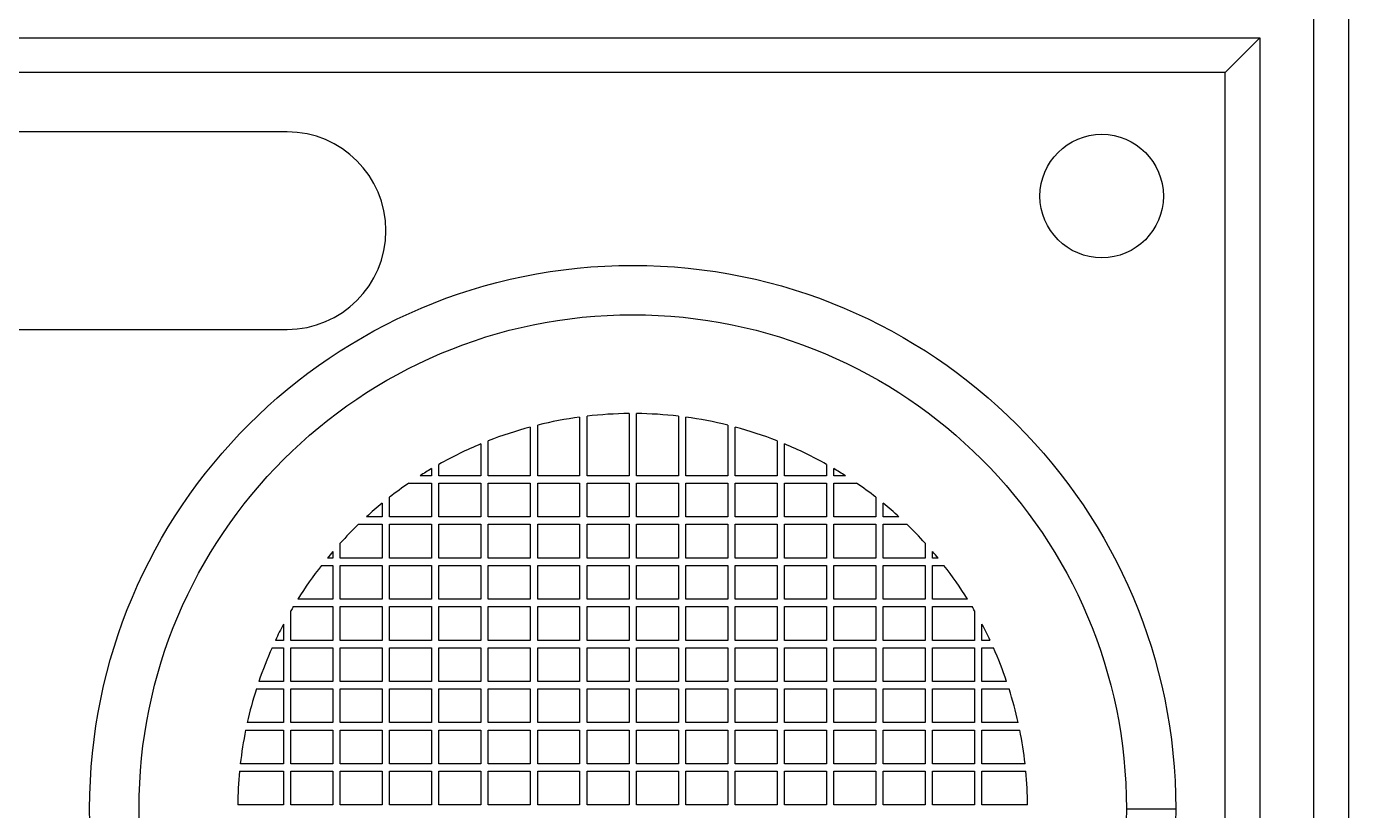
# Model space of a CAD drawing. Header units: millimetres. Extents: x -2889 to 8174, y 2447 to 8478.
# Drawn here: x 2753.904 to 2756.582, y 3471.263 to 3472.85 of the extents above; entities that cross this region are included whole.
import ezdxf

# ---------------------------------------------------------------- set-up
doc = ezdxf.new("R2010")
doc.units = ezdxf.units.MM

msp = doc.modelspace()

# ---------------------------------------------------------------- linework, layer by layer
at = {"color": 7, "linetype": 'Continuous', "lineweight": 25}
for p, q in [((2756.5119, 3448.5766), (2756.5119, 3474.4366)), ((2756.5819, 3474.4366), (2756.5819, 3448.5766)), ((2751.2619, 3472.8266), (2756.4019, 3472.8266)), ((2756.4019, 3472.8266), (2756.3319, 3472.7566)), ((2756.4019, 3472.8266), (2756.4019, 3469.6866)), ((2756.3319, 3472.7566), (2751.3319, 3472.7566)), ((2756.3319, 3469.7566), (2756.3319, 3472.7566)), ((2754.4319, 3472.6366), (2753.2319, 3472.6366)), ((2753.2319, 3472.2366), (2754.4319, 3472.2366)), ((2755.0244, 3472.059), (2755.0244, 3471.9405)), ((2755.0394, 3471.9405), (2755.0394, 3472.0609)), ((2755.1244, 3472.0663), (2755.1244, 3471.9405)), ((2755.1394, 3471.9405), (2755.1394, 3472.0663)), ((2755.2244, 3472.0609), (2755.2244, 3471.9405)), ((2755.2394, 3471.9405), (2755.2394, 3472.059)), ((2754.9244, 3472.0389), (2754.9244, 3471.9405)), ((2754.9394, 3471.9405), (2754.9394, 3472.0428)), ((2755.3244, 3472.0428), (2755.3244, 3471.9405)), ((2755.3394, 3471.9405), (2755.3394, 3472.0389)), ((2754.8244, 3472.0048), (2754.8244, 3471.9405)), ((2754.8394, 3471.9405), (2754.8394, 3472.0109)), ((2755.4244, 3472.0109), (2755.4244, 3471.9405)), ((2755.4394, 3471.9405), (2755.4394, 3472.0048)), ((2754.7244, 3471.9547), (2754.7244, 3471.9405)), ((2754.7394, 3471.9405), (2754.7394, 3471.9634)), ((2755.5244, 3471.9634), (2755.5244, 3471.9405)), ((2755.5394, 3471.9405), (2755.5394, 3471.9547)), ((2754.6786, 3471.9255), (2754.7244, 3471.9255)), ((2754.7244, 3471.9405), (2754.7012, 3471.9405)), ((2754.7244, 3471.9255), (2754.7244, 3471.8571)), ((2754.8244, 3471.9405), (2754.7394, 3471.9405)), ((2754.7394, 3471.9255), (2754.8244, 3471.9255)), ((2754.7394, 3471.8571), (2754.7394, 3471.9255)), ((2754.8244, 3471.9255), (2754.8244, 3471.8571)), ((2754.9244, 3471.9405), (2754.8394, 3471.9405)), ((2754.8394, 3471.9255), (2754.9244, 3471.9255)), ((2754.8394, 3471.8571), (2754.8394, 3471.9255)), ((2754.9244, 3471.9255), (2754.9244, 3471.8571)), ((2755.0244, 3471.9405), (2754.9394, 3471.9405)), ((2754.9394, 3471.9255), (2755.0244, 3471.9255)), ((2754.9394, 3471.8571), (2754.9394, 3471.9255)), ((2755.0244, 3471.9255), (2755.0244, 3471.8571)), ((2755.1244, 3471.9405), (2755.0394, 3471.9405)), ((2755.0394, 3471.9255), (2755.1244, 3471.9255)), ((2755.0394, 3471.8571), (2755.0394, 3471.9255)), ((2755.1244, 3471.9255), (2755.1244, 3471.8571)), ((2755.2244, 3471.9405), (2755.1394, 3471.9405)), ((2755.1394, 3471.9255), (2755.2244, 3471.9255)), ((2755.1394, 3471.8571), (2755.1394, 3471.9255)), ((2755.2244, 3471.9255), (2755.2244, 3471.8571)), ((2755.3244, 3471.9405), (2755.2394, 3471.9405)), ((2755.2394, 3471.9255), (2755.3244, 3471.9255)), ((2755.2394, 3471.8571), (2755.2394, 3471.9255)), ((2755.3244, 3471.9255), (2755.3244, 3471.8571)), ((2755.4244, 3471.9405), (2755.3394, 3471.9405)), ((2755.3394, 3471.9255), (2755.4244, 3471.9255)), ((2755.3394, 3471.8571), (2755.3394, 3471.9255)), ((2755.4244, 3471.9255), (2755.4244, 3471.8571)), ((2755.5244, 3471.9405), (2755.4394, 3471.9405)), ((2755.4394, 3471.9255), (2755.5244, 3471.9255)), ((2755.4394, 3471.8571), (2755.4394, 3471.9255)), ((2755.5244, 3471.9255), (2755.5244, 3471.8571)), ((2755.5626, 3471.9405), (2755.5394, 3471.9405)), ((2755.5394, 3471.9255), (2755.5852, 3471.9255)), ((2755.5394, 3471.8571), (2755.5394, 3471.9255)), ((2754.6394, 3471.8571), (2754.6394, 3471.8967)), ((2755.6244, 3471.8967), (2755.6244, 3471.8571)), ((2754.6244, 3471.8847), (2754.6244, 3471.8571)), ((2755.6394, 3471.8571), (2755.6394, 3471.8847)), ((2754.5765, 3471.8421), (2754.6244, 3471.8421)), ((2754.6244, 3471.8571), (2754.5925, 3471.8571)), ((2754.6244, 3471.8421), (2754.6244, 3471.7738)), ((2754.7244, 3471.8571), (2754.6394, 3471.8571)), ((2754.6394, 3471.8421), (2754.7244, 3471.8421)), ((2754.6394, 3471.7738), (2754.6394, 3471.8421)), ((2754.7244, 3471.8421), (2754.7244, 3471.7738)), ((2754.8244, 3471.8571), (2754.7394, 3471.8571)), ((2754.7394, 3471.8421), (2754.8244, 3471.8421)), ((2754.7394, 3471.7738), (2754.7394, 3471.8421)), ((2754.8244, 3471.8421), (2754.8244, 3471.7738)), ((2754.9244, 3471.8571), (2754.8394, 3471.8571)), ((2754.8394, 3471.8421), (2754.9244, 3471.8421)), ((2754.8394, 3471.7738), (2754.8394, 3471.8421)), ((2754.9244, 3471.8421), (2754.9244, 3471.7738)), ((2755.0244, 3471.8571), (2754.9394, 3471.8571)), ((2754.9394, 3471.8421), (2755.0244, 3471.8421)), ((2754.9394, 3471.7738), (2754.9394, 3471.8421)), ((2755.0244, 3471.8421), (2755.0244, 3471.7738)), ((2755.1244, 3471.8571), (2755.0394, 3471.8571)), ((2755.0394, 3471.8421), (2755.1244, 3471.8421)), ((2755.0394, 3471.7738), (2755.0394, 3471.8421)), ((2755.1244, 3471.8421), (2755.1244, 3471.7738)), ((2755.2244, 3471.8571), (2755.1394, 3471.8571)), ((2755.1394, 3471.8421), (2755.2244, 3471.8421)), ((2755.1394, 3471.7738), (2755.1394, 3471.8421)), ((2755.2244, 3471.8421), (2755.2244, 3471.7738)), ((2755.3244, 3471.8571), (2755.2394, 3471.8571)), ((2755.2394, 3471.8421), (2755.3244, 3471.8421)), ((2755.2394, 3471.7738), (2755.2394, 3471.8421)), ((2755.3244, 3471.8421), (2755.3244, 3471.7738)), ((2755.4244, 3471.8571), (2755.3394, 3471.8571)), ((2755.3394, 3471.8421), (2755.4244, 3471.8421)), ((2755.3394, 3471.7738), (2755.3394, 3471.8421)), ((2755.4244, 3471.8421), (2755.4244, 3471.7738)), ((2755.5244, 3471.8571), (2755.4394, 3471.8571)), ((2755.4394, 3471.8421), (2755.5244, 3471.8421)), ((2755.4394, 3471.7738), (2755.4394, 3471.8421)), ((2755.5244, 3471.8421), (2755.5244, 3471.7738)), ((2755.6244, 3471.8571), (2755.5394, 3471.8571)), ((2755.5394, 3471.8421), (2755.6244, 3471.8421)), ((2755.5394, 3471.7738), (2755.5394, 3471.8421)), ((2755.6244, 3471.8421), (2755.6244, 3471.7738)), ((2755.6712, 3471.8571), (2755.6394, 3471.8571)), ((2755.6394, 3471.8421), (2755.6872, 3471.8421)), ((2755.6394, 3471.7738), (2755.6394, 3471.8421)), ((2754.5244, 3471.7868), (2754.5244, 3471.7738)), ((2754.5394, 3471.7738), (2754.5394, 3471.8038)), ((2755.7244, 3471.8038), (2755.7244, 3471.7738)), ((2755.7394, 3471.7738), (2755.7394, 3471.7868)), ((2754.5014, 3471.7588), (2754.5244, 3471.7588)), ((2754.5244, 3471.7738), (2754.5135, 3471.7738)), ((2754.5244, 3471.7588), (2754.5244, 3471.6905)), ((2754.6244, 3471.7738), (2754.5394, 3471.7738)), ((2754.5394, 3471.7588), (2754.6244, 3471.7588)), ((2754.5394, 3471.6905), (2754.5394, 3471.7588)), ((2754.6244, 3471.7588), (2754.6244, 3471.6905)), ((2754.7244, 3471.7738), (2754.6394, 3471.7738)), ((2754.6394, 3471.7588), (2754.7244, 3471.7588)), ((2754.6394, 3471.6905), (2754.6394, 3471.7588)), ((2754.7244, 3471.7588), (2754.7244, 3471.6905)), ((2754.8244, 3471.7738), (2754.7394, 3471.7738)), ((2754.7394, 3471.7588), (2754.8244, 3471.7588)), ((2754.7394, 3471.6905), (2754.7394, 3471.7588)), ((2754.8244, 3471.7588), (2754.8244, 3471.6905)), ((2754.9244, 3471.7738), (2754.8394, 3471.7738)), ((2754.8394, 3471.7588), (2754.9244, 3471.7588)), ((2754.8394, 3471.6905), (2754.8394, 3471.7588)), ((2754.9244, 3471.7588), (2754.9244, 3471.6905)), ((2755.0244, 3471.7738), (2754.9394, 3471.7738)), ((2754.9394, 3471.7588), (2755.0244, 3471.7588)), ((2754.9394, 3471.6905), (2754.9394, 3471.7588)), ((2755.0244, 3471.7588), (2755.0244, 3471.6905)), ((2755.1244, 3471.7738), (2755.0394, 3471.7738)), ((2755.0394, 3471.7588), (2755.1244, 3471.7588)), ((2755.0394, 3471.6905), (2755.0394, 3471.7588)), ((2755.1244, 3471.7588), (2755.1244, 3471.6905)), ((2755.2244, 3471.7738), (2755.1394, 3471.7738)), ((2755.1394, 3471.7588), (2755.2244, 3471.7588)), ((2755.1394, 3471.6905), (2755.1394, 3471.7588)), ((2755.2244, 3471.7588), (2755.2244, 3471.6905)), ((2755.3244, 3471.7738), (2755.2394, 3471.7738)), ((2755.2394, 3471.7588), (2755.3244, 3471.7588)), ((2755.2394, 3471.6905), (2755.2394, 3471.7588)), ((2755.3244, 3471.7588), (2755.3244, 3471.6905)), ((2755.4244, 3471.7738), (2755.3394, 3471.7738)), ((2755.3394, 3471.7588), (2755.4244, 3471.7588)), ((2755.3394, 3471.6905), (2755.3394, 3471.7588)), ((2755.4244, 3471.7588), (2755.4244, 3471.6905)), ((2755.5244, 3471.7738), (2755.4394, 3471.7738)), ((2755.4394, 3471.7588), (2755.5244, 3471.7588)), ((2755.4394, 3471.6905), (2755.4394, 3471.7588)), ((2755.5244, 3471.7588), (2755.5244, 3471.6905)), ((2755.6244, 3471.7738), (2755.5394, 3471.7738)), ((2755.5394, 3471.7588), (2755.6244, 3471.7588)), ((2755.5394, 3471.6905), (2755.5394, 3471.7588)), ((2755.6244, 3471.7588), (2755.6244, 3471.6905)), ((2755.7244, 3471.7738), (2755.6394, 3471.7738)), ((2755.6394, 3471.7588), (2755.7244, 3471.7588)), ((2755.6394, 3471.6905), (2755.6394, 3471.7588)), ((2755.7244, 3471.7588), (2755.7244, 3471.6905)), ((2755.7503, 3471.7738), (2755.7394, 3471.7738)), ((2755.7394, 3471.7588), (2755.7623, 3471.7588)), ((2755.7394, 3471.6905), (2755.7394, 3471.7588)), ((2754.4444, 3471.6755), (2754.5244, 3471.6755)), ((2754.5244, 3471.6905), (2754.4536, 3471.6905)), ((2754.5244, 3471.6755), (2754.5244, 3471.6071)), ((2754.6244, 3471.6905), (2754.5394, 3471.6905)), ((2754.5394, 3471.6755), (2754.6244, 3471.6755)), ((2754.5394, 3471.6071), (2754.5394, 3471.6755)), ((2754.6244, 3471.6755), (2754.6244, 3471.6071)), ((2754.7244, 3471.6905), (2754.6394, 3471.6905)), ((2754.6394, 3471.6755), (2754.7244, 3471.6755)), ((2754.6394, 3471.6071), (2754.6394, 3471.6755)), ((2754.7244, 3471.6755), (2754.7244, 3471.6071)), ((2754.8244, 3471.6905), (2754.7394, 3471.6905)), ((2754.7394, 3471.6755), (2754.8244, 3471.6755)), ((2754.7394, 3471.6071), (2754.7394, 3471.6755)), ((2754.8244, 3471.6755), (2754.8244, 3471.6071)), ((2754.9244, 3471.6905), (2754.8394, 3471.6905)), ((2754.8394, 3471.6755), (2754.9244, 3471.6755)), ((2754.8394, 3471.6071), (2754.8394, 3471.6755)), ((2754.9244, 3471.6755), (2754.9244, 3471.6071)), ((2755.0244, 3471.6905), (2754.9394, 3471.6905)), ((2754.9394, 3471.6755), (2755.0244, 3471.6755)), ((2754.9394, 3471.6071), (2754.9394, 3471.6755)), ((2755.0244, 3471.6755), (2755.0244, 3471.6071)), ((2755.1244, 3471.6905), (2755.0394, 3471.6905)), ((2755.0394, 3471.6755), (2755.1244, 3471.6755)), ((2755.0394, 3471.6071), (2755.0394, 3471.6755)), ((2755.1244, 3471.6755), (2755.1244, 3471.6071)), ((2755.2244, 3471.6905), (2755.1394, 3471.6905)), ((2755.1394, 3471.6755), (2755.2244, 3471.6755)), ((2755.1394, 3471.6071), (2755.1394, 3471.6755)), ((2755.2244, 3471.6755), (2755.2244, 3471.6071)), ((2755.3244, 3471.6905), (2755.2394, 3471.6905)), ((2755.2394, 3471.6755), (2755.3244, 3471.6755)), ((2755.2394, 3471.6071), (2755.2394, 3471.6755)), ((2755.3244, 3471.6755), (2755.3244, 3471.6071)), ((2755.4244, 3471.6905), (2755.3394, 3471.6905)), ((2755.3394, 3471.6755), (2755.4244, 3471.6755)), ((2755.3394, 3471.6071), (2755.3394, 3471.6755)), ((2755.4244, 3471.6755), (2755.4244, 3471.6071)), ((2755.5244, 3471.6905), (2755.4394, 3471.6905)), ((2755.4394, 3471.6755), (2755.5244, 3471.6755)), ((2755.4394, 3471.6071), (2755.4394, 3471.6755)), ((2755.5244, 3471.6755), (2755.5244, 3471.6071)), ((2755.6244, 3471.6905), (2755.5394, 3471.6905)), ((2755.5394, 3471.6755), (2755.6244, 3471.6755)), ((2755.5394, 3471.6071), (2755.5394, 3471.6755)), ((2755.6244, 3471.6755), (2755.6244, 3471.6071)), ((2755.7244, 3471.6905), (2755.6394, 3471.6905)), ((2755.6394, 3471.6755), (2755.7244, 3471.6755)), ((2755.6394, 3471.6071), (2755.6394, 3471.6755)), ((2755.7244, 3471.6755), (2755.7244, 3471.6071)), ((2755.8102, 3471.6905), (2755.7394, 3471.6905)), ((2755.7394, 3471.6755), (2755.8193, 3471.6755)), ((2755.7394, 3471.6071), (2755.7394, 3471.6755)), ((2754.4394, 3471.6071), (2754.4394, 3471.6668)), ((2755.8244, 3471.6668), (2755.8244, 3471.6071)), ((2754.4244, 3471.6397), (2754.4244, 3471.6071)), ((2755.8394, 3471.6071), (2755.8394, 3471.6397)), ((2754.4244, 3471.6071), (2754.4081, 3471.6071)), ((2754.5244, 3471.6071), (2754.4394, 3471.6071)), ((2754.6244, 3471.6071), (2754.5394, 3471.6071)), ((2754.7244, 3471.6071), (2754.6394, 3471.6071)), ((2754.8244, 3471.6071), (2754.7394, 3471.6071)), ((2754.9244, 3471.6071), (2754.8394, 3471.6071)), ((2755.0244, 3471.6071), (2754.9394, 3471.6071)), ((2755.1244, 3471.6071), (2755.0394, 3471.6071)), ((2755.2244, 3471.6071), (2755.1394, 3471.6071)), ((2755.3244, 3471.6071), (2755.2394, 3471.6071)), ((2755.4244, 3471.6071), (2755.3394, 3471.6071)), ((2755.5244, 3471.6071), (2755.4394, 3471.6071)), ((2755.6244, 3471.6071), (2755.5394, 3471.6071)), ((2755.7244, 3471.6071), (2755.6394, 3471.6071)), ((2755.8244, 3471.6071), (2755.7394, 3471.6071)), ((2755.8556, 3471.6071), (2755.8394, 3471.6071)), ((2754.4012, 3471.5921), (2754.4244, 3471.5921)), ((2754.4244, 3471.5921), (2754.4244, 3471.5238)), ((2754.4394, 3471.5921), (2754.5244, 3471.5921)), ((2754.4394, 3471.5238), (2754.4394, 3471.5921)), ((2754.5244, 3471.5921), (2754.5244, 3471.5238)), ((2754.5394, 3471.5921), (2754.6244, 3471.5921)), ((2754.5394, 3471.5238), (2754.5394, 3471.5921)), ((2754.6244, 3471.5921), (2754.6244, 3471.5238)), ((2754.6394, 3471.5921), (2754.7244, 3471.5921)), ((2754.6394, 3471.5238), (2754.6394, 3471.5921)), ((2754.7244, 3471.5921), (2754.7244, 3471.5238)), ((2754.7394, 3471.5921), (2754.8244, 3471.5921)), ((2754.7394, 3471.5238), (2754.7394, 3471.5921)), ((2754.8244, 3471.5921), (2754.8244, 3471.5238)), ((2754.8394, 3471.5921), (2754.9244, 3471.5921)), ((2754.8394, 3471.5238), (2754.8394, 3471.5921)), ((2754.9244, 3471.5921), (2754.9244, 3471.5238)), ((2754.9394, 3471.5921), (2755.0244, 3471.5921)), ((2754.9394, 3471.5238), (2754.9394, 3471.5921)), ((2755.0244, 3471.5921), (2755.0244, 3471.5238)), ((2755.0394, 3471.5921), (2755.1244, 3471.5921)), ((2755.0394, 3471.5238), (2755.0394, 3471.5921)), ((2755.1244, 3471.5921), (2755.1244, 3471.5238)), ((2755.1394, 3471.5921), (2755.2244, 3471.5921)), ((2755.1394, 3471.5238), (2755.1394, 3471.5921)), ((2755.2244, 3471.5921), (2755.2244, 3471.5238)), ((2755.2394, 3471.5921), (2755.3244, 3471.5921)), ((2755.2394, 3471.5238), (2755.2394, 3471.5921)), ((2755.3244, 3471.5921), (2755.3244, 3471.5238)), ((2755.3394, 3471.5921), (2755.4244, 3471.5921)), ((2755.3394, 3471.5238), (2755.3394, 3471.5921)), ((2755.4244, 3471.5921), (2755.4244, 3471.5238)), ((2755.4394, 3471.5921), (2755.5244, 3471.5921)), ((2755.4394, 3471.5238), (2755.4394, 3471.5921)), ((2755.5244, 3471.5921), (2755.5244, 3471.5238)), ((2755.5394, 3471.5921), (2755.6244, 3471.5921)), ((2755.5394, 3471.5238), (2755.5394, 3471.5921)), ((2755.6244, 3471.5921), (2755.6244, 3471.5238)), ((2755.6394, 3471.5921), (2755.7244, 3471.5921)), ((2755.6394, 3471.5238), (2755.6394, 3471.5921)), ((2755.7244, 3471.5921), (2755.7244, 3471.5238)), ((2755.7394, 3471.5921), (2755.8244, 3471.5921)), ((2755.7394, 3471.5238), (2755.7394, 3471.5921)), ((2755.8244, 3471.5921), (2755.8244, 3471.5238)), ((2755.8394, 3471.5921), (2755.8625, 3471.5921)), ((2755.8394, 3471.5238), (2755.8394, 3471.5921)), ((2754.4244, 3471.5238), (2754.3745, 3471.5238)), ((2754.5244, 3471.5238), (2754.4394, 3471.5238)), ((2754.6244, 3471.5238), (2754.5394, 3471.5238)), ((2754.7244, 3471.5238), (2754.6394, 3471.5238)), ((2754.8244, 3471.5238), (2754.7394, 3471.5238)), ((2754.9244, 3471.5238), (2754.8394, 3471.5238)), ((2755.0244, 3471.5238), (2754.9394, 3471.5238)), ((2755.1244, 3471.5238), (2755.0394, 3471.5238)), ((2755.2244, 3471.5238), (2755.1394, 3471.5238)), ((2755.3244, 3471.5238), (2755.2394, 3471.5238)), ((2755.4244, 3471.5238), (2755.3394, 3471.5238)), ((2755.5244, 3471.5238), (2755.4394, 3471.5238)), ((2755.6244, 3471.5238), (2755.5394, 3471.5238)), ((2755.7244, 3471.5238), (2755.6394, 3471.5238)), ((2755.8244, 3471.5238), (2755.7394, 3471.5238)), ((2755.8893, 3471.5238), (2755.8394, 3471.5238)), ((2754.3695, 3471.5088), (2754.4244, 3471.5088)), ((2754.4244, 3471.5088), (2754.4244, 3471.4405)), ((2754.4394, 3471.5088), (2754.5244, 3471.5088)), ((2754.4394, 3471.4405), (2754.4394, 3471.5088)), ((2754.5244, 3471.5088), (2754.5244, 3471.4405)), ((2754.5394, 3471.5088), (2754.6244, 3471.5088)), ((2754.5394, 3471.4405), (2754.5394, 3471.5088)), ((2754.6244, 3471.5088), (2754.6244, 3471.4405)), ((2754.6394, 3471.5088), (2754.7244, 3471.5088)), ((2754.6394, 3471.4405), (2754.6394, 3471.5088)), ((2754.7244, 3471.5088), (2754.7244, 3471.4405)), ((2754.7394, 3471.5088), (2754.8244, 3471.5088)), ((2754.7394, 3471.4405), (2754.7394, 3471.5088)), ((2754.8244, 3471.5088), (2754.8244, 3471.4405)), ((2754.8394, 3471.5088), (2754.9244, 3471.5088)), ((2754.8394, 3471.4405), (2754.8394, 3471.5088)), ((2754.9244, 3471.5088), (2754.9244, 3471.4405)), ((2754.9394, 3471.5088), (2755.0244, 3471.5088)), ((2754.9394, 3471.4405), (2754.9394, 3471.5088)), ((2755.0244, 3471.5088), (2755.0244, 3471.4405)), ((2755.0394, 3471.5088), (2755.1244, 3471.5088)), ((2755.0394, 3471.4405), (2755.0394, 3471.5088)), ((2755.1244, 3471.5088), (2755.1244, 3471.4405)), ((2755.1394, 3471.5088), (2755.2244, 3471.5088)), ((2755.1394, 3471.4405), (2755.1394, 3471.5088)), ((2755.2244, 3471.5088), (2755.2244, 3471.4405)), ((2755.2394, 3471.5088), (2755.3244, 3471.5088)), ((2755.2394, 3471.4405), (2755.2394, 3471.5088)), ((2755.3244, 3471.5088), (2755.3244, 3471.4405)), ((2755.3394, 3471.5088), (2755.4244, 3471.5088)), ((2755.3394, 3471.4405), (2755.3394, 3471.5088)), ((2755.4244, 3471.5088), (2755.4244, 3471.4405)), ((2755.4394, 3471.5088), (2755.5244, 3471.5088)), ((2755.4394, 3471.4405), (2755.4394, 3471.5088)), ((2755.5244, 3471.5088), (2755.5244, 3471.4405)), ((2755.5394, 3471.5088), (2755.6244, 3471.5088)), ((2755.5394, 3471.4405), (2755.5394, 3471.5088)), ((2755.6244, 3471.5088), (2755.6244, 3471.4405)), ((2755.6394, 3471.5088), (2755.7244, 3471.5088)), ((2755.6394, 3471.4405), (2755.6394, 3471.5088)), ((2755.7244, 3471.5088), (2755.7244, 3471.4405)), ((2755.7394, 3471.5088), (2755.8244, 3471.5088)), ((2755.7394, 3471.4405), (2755.7394, 3471.5088)), ((2755.8244, 3471.5088), (2755.8244, 3471.4405)), ((2755.8394, 3471.5088), (2755.8942, 3471.5088)), ((2755.8394, 3471.4405), (2755.8394, 3471.5088)), ((2754.4244, 3471.4405), (2754.3511, 3471.4405)), ((2754.5244, 3471.4405), (2754.4394, 3471.4405)), ((2754.6244, 3471.4405), (2754.5394, 3471.4405)), ((2754.7244, 3471.4405), (2754.6394, 3471.4405)), ((2754.8244, 3471.4405), (2754.7394, 3471.4405)), ((2754.9244, 3471.4405), (2754.8394, 3471.4405)), ((2755.0244, 3471.4405), (2754.9394, 3471.4405)), ((2755.1244, 3471.4405), (2755.0394, 3471.4405)), ((2755.2244, 3471.4405), (2755.1394, 3471.4405)), ((2755.3244, 3471.4405), (2755.2394, 3471.4405)), ((2755.4244, 3471.4405), (2755.3394, 3471.4405)), ((2755.5244, 3471.4405), (2755.4394, 3471.4405)), ((2755.6244, 3471.4405), (2755.5394, 3471.4405)), ((2755.7244, 3471.4405), (2755.6394, 3471.4405)), ((2755.8244, 3471.4405), (2755.7394, 3471.4405)), ((2755.9127, 3471.4405), (2755.8394, 3471.4405)), ((2754.3479, 3471.4255), (2754.4244, 3471.4255)), ((2754.4244, 3471.4255), (2754.4244, 3471.3571)), ((2754.4394, 3471.4255), (2754.5244, 3471.4255)), ((2754.4394, 3471.3571), (2754.4394, 3471.4255)), ((2754.5244, 3471.4255), (2754.5244, 3471.3571)), ((2754.5394, 3471.4255), (2754.6244, 3471.4255)), ((2754.5394, 3471.3571), (2754.5394, 3471.4255)), ((2754.6244, 3471.4255), (2754.6244, 3471.3571)), ((2754.6394, 3471.4255), (2754.7244, 3471.4255)), ((2754.6394, 3471.3571), (2754.6394, 3471.4255)), ((2754.7244, 3471.4255), (2754.7244, 3471.3571)), ((2754.7394, 3471.4255), (2754.8244, 3471.4255)), ((2754.7394, 3471.3571), (2754.7394, 3471.4255)), ((2754.8244, 3471.4255), (2754.8244, 3471.3571)), ((2754.8394, 3471.4255), (2754.9244, 3471.4255)), ((2754.8394, 3471.3571), (2754.8394, 3471.4255)), ((2754.9244, 3471.4255), (2754.9244, 3471.3571)), ((2754.9394, 3471.4255), (2755.0244, 3471.4255)), ((2754.9394, 3471.3571), (2754.9394, 3471.4255)), ((2755.0244, 3471.4255), (2755.0244, 3471.3571)), ((2755.0394, 3471.4255), (2755.1244, 3471.4255)), ((2755.0394, 3471.3571), (2755.0394, 3471.4255)), ((2755.1244, 3471.4255), (2755.1244, 3471.3571)), ((2755.1394, 3471.4255), (2755.2244, 3471.4255)), ((2755.1394, 3471.3571), (2755.1394, 3471.4255)), ((2755.2244, 3471.4255), (2755.2244, 3471.3571)), ((2755.2394, 3471.4255), (2755.3244, 3471.4255)), ((2755.2394, 3471.3571), (2755.2394, 3471.4255)), ((2755.3244, 3471.4255), (2755.3244, 3471.3571)), ((2755.3394, 3471.4255), (2755.4244, 3471.4255)), ((2755.3394, 3471.3571), (2755.3394, 3471.4255)), ((2755.4244, 3471.4255), (2755.4244, 3471.3571)), ((2755.4394, 3471.4255), (2755.5244, 3471.4255)), ((2755.4394, 3471.3571), (2755.4394, 3471.4255)), ((2755.5244, 3471.4255), (2755.5244, 3471.3571)), ((2755.5394, 3471.4255), (2755.6244, 3471.4255)), ((2755.5394, 3471.3571), (2755.5394, 3471.4255)), ((2755.6244, 3471.4255), (2755.6244, 3471.3571)), ((2755.6394, 3471.4255), (2755.7244, 3471.4255)), ((2755.6394, 3471.3571), (2755.6394, 3471.4255)), ((2755.7244, 3471.4255), (2755.7244, 3471.3571)), ((2755.7394, 3471.4255), (2755.8244, 3471.4255)), ((2755.7394, 3471.3571), (2755.7394, 3471.4255)), ((2755.8244, 3471.4255), (2755.8244, 3471.3571)), ((2755.8394, 3471.4255), (2755.9159, 3471.4255)), ((2755.8394, 3471.3571), (2755.8394, 3471.4255)), ((2754.4244, 3471.3571), (2754.3371, 3471.3571)), ((2754.5244, 3471.3571), (2754.4394, 3471.3571)), ((2754.6244, 3471.3571), (2754.5394, 3471.3571)), ((2754.7244, 3471.3571), (2754.6394, 3471.3571)), ((2754.8244, 3471.3571), (2754.7394, 3471.3571)), ((2754.9244, 3471.3571), (2754.8394, 3471.3571)), ((2755.0244, 3471.3571), (2754.9394, 3471.3571)), ((2755.1244, 3471.3571), (2755.0394, 3471.3571)), ((2755.2244, 3471.3571), (2755.1394, 3471.3571)), ((2755.3244, 3471.3571), (2755.2394, 3471.3571)), ((2755.4244, 3471.3571), (2755.3394, 3471.3571)), ((2755.5244, 3471.3571), (2755.4394, 3471.3571)), ((2755.6244, 3471.3571), (2755.5394, 3471.3571)), ((2755.7244, 3471.3571), (2755.6394, 3471.3571)), ((2755.8244, 3471.3571), (2755.7394, 3471.3571)), ((2755.9267, 3471.3571), (2755.8394, 3471.3571)), ((2754.3355, 3471.3421), (2754.4244, 3471.3421)), ((2754.4244, 3471.3421), (2754.4244, 3471.2738)), ((2754.4394, 3471.3421), (2754.5244, 3471.3421)), ((2754.4394, 3471.2738), (2754.4394, 3471.3421)), ((2754.5244, 3471.3421), (2754.5244, 3471.2738)), ((2754.5394, 3471.3421), (2754.6244, 3471.3421)), ((2754.5394, 3471.2738), (2754.5394, 3471.3421)), ((2754.6244, 3471.3421), (2754.6244, 3471.2738)), ((2754.6394, 3471.3421), (2754.7244, 3471.3421)), ((2754.6394, 3471.2738), (2754.6394, 3471.3421)), ((2754.7244, 3471.3421), (2754.7244, 3471.2738)), ((2754.7394, 3471.3421), (2754.8244, 3471.3421)), ((2754.7394, 3471.2738), (2754.7394, 3471.3421)), ((2754.8244, 3471.3421), (2754.8244, 3471.2738)), ((2754.8394, 3471.3421), (2754.9244, 3471.3421)), ((2754.8394, 3471.2738), (2754.8394, 3471.3421)), ((2754.9244, 3471.3421), (2754.9244, 3471.2738)), ((2754.9394, 3471.3421), (2755.0244, 3471.3421)), ((2754.9394, 3471.2738), (2754.9394, 3471.3421)), ((2755.0244, 3471.3421), (2755.0244, 3471.2738)), ((2755.0394, 3471.3421), (2755.1244, 3471.3421)), ((2755.0394, 3471.2738), (2755.0394, 3471.3421)), ((2755.1244, 3471.3421), (2755.1244, 3471.2738)), ((2755.1394, 3471.3421), (2755.2244, 3471.3421)), ((2755.1394, 3471.2738), (2755.1394, 3471.3421)), ((2755.2244, 3471.3421), (2755.2244, 3471.2738)), ((2755.2394, 3471.3421), (2755.3244, 3471.3421)), ((2755.2394, 3471.2738), (2755.2394, 3471.3421)), ((2755.3244, 3471.3421), (2755.3244, 3471.2738)), ((2755.3394, 3471.3421), (2755.4244, 3471.3421)), ((2755.3394, 3471.2738), (2755.3394, 3471.3421)), ((2755.4244, 3471.3421), (2755.4244, 3471.2738)), ((2755.4394, 3471.3421), (2755.5244, 3471.3421)), ((2755.4394, 3471.2738), (2755.4394, 3471.3421)), ((2755.5244, 3471.3421), (2755.5244, 3471.2738)), ((2755.5394, 3471.3421), (2755.6244, 3471.3421)), ((2755.5394, 3471.2738), (2755.5394, 3471.3421)), ((2755.6244, 3471.3421), (2755.6244, 3471.2738)), ((2755.6394, 3471.3421), (2755.7244, 3471.3421)), ((2755.6394, 3471.2738), (2755.6394, 3471.3421)), ((2755.7244, 3471.3421), (2755.7244, 3471.2738)), ((2755.7394, 3471.3421), (2755.8244, 3471.3421)), ((2755.7394, 3471.2738), (2755.7394, 3471.3421)), ((2755.8244, 3471.3421), (2755.8244, 3471.2738)), ((2755.8394, 3471.3421), (2755.9283, 3471.3421)), ((2755.8394, 3471.2738), (2755.8394, 3471.3421)), ((2754.4244, 3471.2738), (2754.3319, 3471.2738)), ((2754.5244, 3471.2738), (2754.4394, 3471.2738)), ((2754.6244, 3471.2738), (2754.5394, 3471.2738)), ((2754.7244, 3471.2738), (2754.6394, 3471.2738)), ((2754.8244, 3471.2738), (2754.7394, 3471.2738)), ((2754.9244, 3471.2738), (2754.8394, 3471.2738)), ((2755.0244, 3471.2738), (2754.9394, 3471.2738)), ((2755.1244, 3471.2738), (2755.0394, 3471.2738)), ((2755.2244, 3471.2738), (2755.1394, 3471.2738)), ((2755.3244, 3471.2738), (2755.2394, 3471.2738)), ((2755.4244, 3471.2738), (2755.3394, 3471.2738)), ((2755.5244, 3471.2738), (2755.4394, 3471.2738)), ((2755.6244, 3471.2738), (2755.5394, 3471.2738)), ((2755.7244, 3471.2738), (2755.6394, 3471.2738)), ((2755.8244, 3471.2738), (2755.7394, 3471.2738)), ((2755.9318, 3471.2738), (2755.8394, 3471.2738)), ((2756.1319, 3471.2663), (2756.2319, 3471.2663))]:
    msp.add_line(p, q, dxfattribs=at)
for centre, radius in [((2756.0819, 3472.5066), 0.125), ((2755.1319, 3471.2663), 1.1), ((2755.1319, 3471.2663), 1)]:
    msp.add_circle(centre, radius, dxfattribs=at)
for centre, radius, start, end in [((2754.4319, 3472.4366), 0.2, 270, 90), ((2755.1319, 3471.2663), 0.8, 97.7225, 103.9234), ((2755.1319, 3471.2663), 0.8, 90.5372, 96.6397), ((2755.1319, 3471.2663), 0.8, 83.3603, 89.4628), ((2755.1319, 3471.2663), 0.8, 76.0766, 82.2775), ((2755.1319, 3471.2663), 0.8, 105.033, 111.4461), ((2755.1319, 3471.2663), 0.8, 68.5539, 74.967), ((2755.1319, 3471.2663), 0.8, 112.6049, 119.3817), ((2755.1319, 3471.2663), 0.8, 60.6183, 67.3951), ((2755.1319, 3471.2663), 0.8, 120.6222, 122.5728), ((2755.1319, 3471.2663), 0.8, 57.4272, 59.3778), ((2755.1319, 3471.2663), 0.8, 124.517, 127.9973), ((2755.1319, 3471.2663), 0.8, 52.0027, 55.483), ((2755.1319, 3471.2663), 0.8, 129.3736, 132.3927), ((2755.1319, 3471.2663), 0.8, 47.6073, 50.6264), ((2755.1319, 3471.2663), 0.8, 133.9627, 137.7847), ((2755.1319, 3471.2663), 0.8, 42.2153, 46.0373), ((2755.1319, 3471.2663), 0.8, 139.4091, 140.6264), ((2755.1319, 3471.2663), 0.8, 39.3736, 40.5909), ((2755.1319, 3471.2663), 0.8, 142.0027, 147.9805), ((2755.1319, 3471.2663), 0.8, 32.0195, 37.9973), ((2755.1319, 3471.2663), 0.8, 149.239, 149.9541), ((2755.1319, 3471.2663), 0.8, 30.0459, 30.761), ((2755.1319, 3471.2663), 0.8, 152.1747, 154.7834), ((2755.1319, 3471.2663), 0.8, 25.2166, 27.8253), ((2755.1319, 3471.2663), 0.8, 155.9652, 161.2236), ((2755.1319, 3471.2663), 0.8, 18.7764, 24.0348), ((2755.1319, 3471.2663), 0.8, 162.3546, 167.4255), ((2755.1319, 3471.2663), 0.8, 12.5745, 17.6454), ((2755.1319, 3471.2663), 0.8, 168.5239, 173.4805), ((2755.1319, 3471.2663), 0.8, 6.5195, 11.4761), ((2755.1319, 3471.2663), 0.8, 174.5607, 179.4628), ((2755.1319, 3471.2663), 0.8, 0.5372, 5.4393)]:
    msp.add_arc(centre, radius, start, end, dxfattribs=at)

doc.saveas('drawing.dxf')
